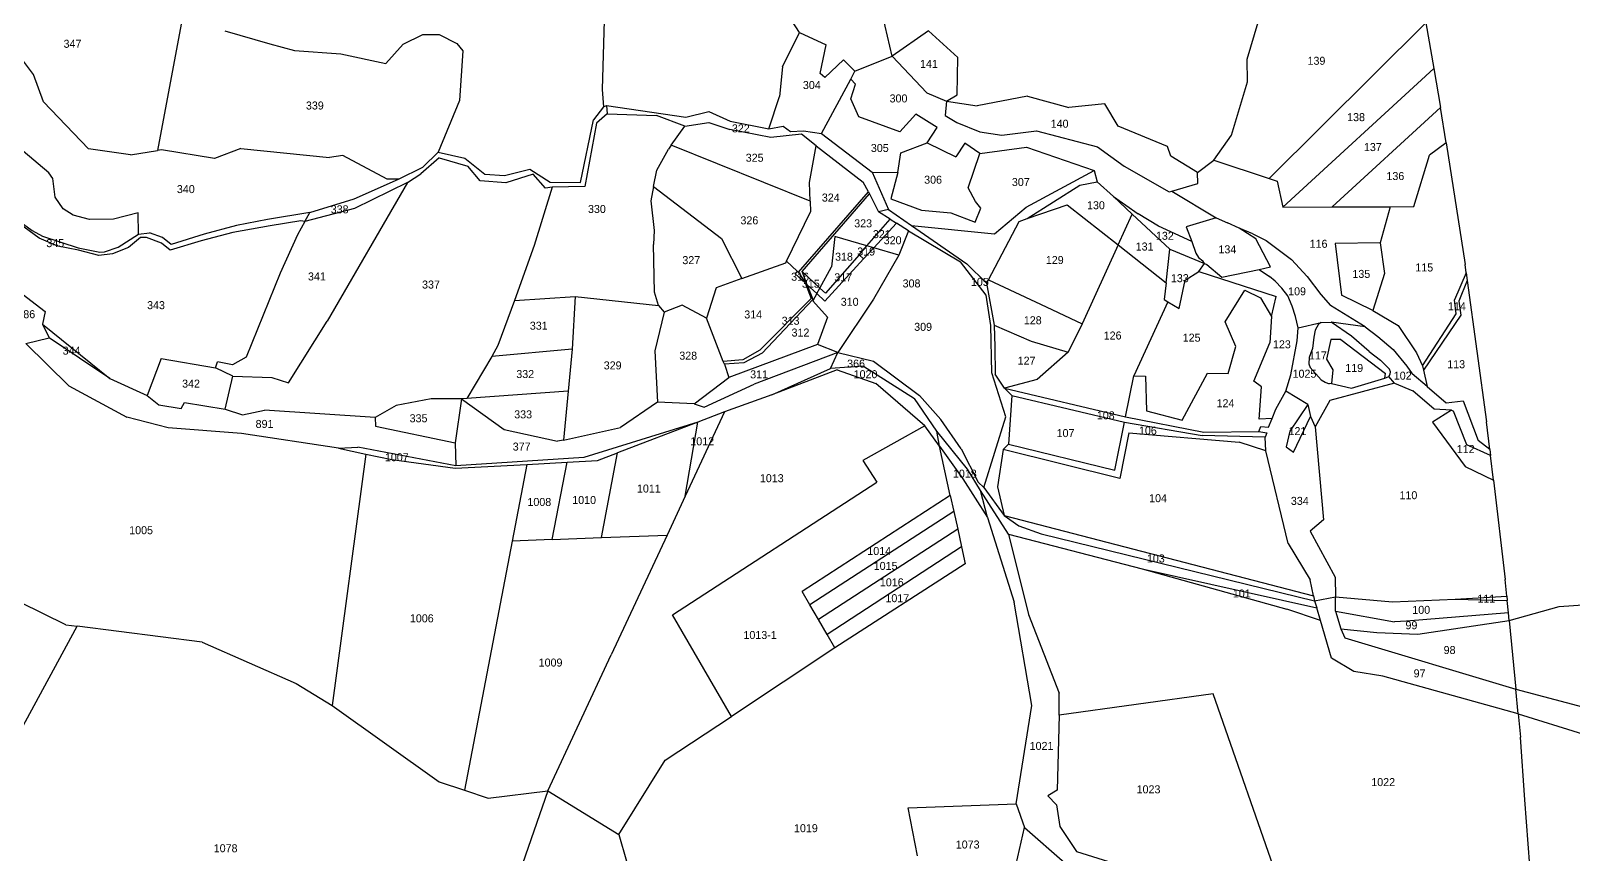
# Model space of a CAD drawing. Header units: metres. Extents: x 215851 to 218449, y 2702083 to 2704249.
# Drawn here: x 217388.8 to 217870.7, y 2703034.5 to 2703291.8 of the extents above; entities that cross this region are included whole.
import ezdxf
from ezdxf.enums import TextEntityAlignment as Align

# ---------------------------------------------------------------- set-up
doc = ezdxf.new("R2010")
doc.units = ezdxf.units.M

msp = doc.modelspace()

# ---------------------------------------------------------------- linework, layer by layer
at = {"layer": 'LIN'}
for p, q in [((217439.11, 2703311.84), (217428.31, 2703254.38)), ((217568.39, 2703309.57), (217567.27, 2703273.41)), ((217768.85, 2703282.95), (217776.66, 2703309.23)), ((217628.93, 2703291.23), (217626.7, 2703294.76)), ((217657.9, 2703283.89), (217654.99, 2703296.36)), ((217824.63, 2703294.29), (217775.73, 2703245.6)), ((217824.63, 2703294.29), (217827.11, 2703280.03)), ((217449.41, 2703291.81), (217463.41, 2703287.69)), ((217463.41, 2703287.69), (217471.2, 2703285.66)), ((217499.64, 2703281.52), (217505.1, 2703287.6)), ((217505.1, 2703287.6), (217511.22, 2703290.59)), ((217511.22, 2703290.59), (217516.32, 2703290.59)), ((217516.32, 2703290.59), (217521.9, 2703287.81)), ((217521.9, 2703287.81), (217523.72, 2703285.5)), ((217623.58, 2703280.52), (217628.93, 2703291.23)), ((217628.93, 2703291.23), (217637.29, 2703287.43)), ((217635.45, 2703278.4), (217637.29, 2703287.43)), ((217669.3, 2703291.74), (217657.9, 2703283.89)), ((217669.3, 2703291.74), (217678.43, 2703283.45)), ((217389.62, 2703278.1), (217386.12, 2703282.71)), ((217471.2, 2703285.66), (217485.59, 2703284.56)), ((217485.59, 2703284.56), (217499.64, 2703281.52)), ((217523.72, 2703285.5), (217522.71, 2703270)), ((217642.68, 2703282.69), (217636.81, 2703277.19)), ((217646.2, 2703279.16), (217642.68, 2703282.69)), ((217646.2, 2703279.16), (217657.9, 2703283.89)), ((217657.9, 2703283.89), (217668.68, 2703272.41)), ((217678.21, 2703271.73), (217678.43, 2703283.45)), ((217768.92, 2703275.88), (217768.85, 2703282.95)), ((217392.77, 2703269.6), (217389.62, 2703278.1)), ((217623.58, 2703280.52), (217622.69, 2703271.26)), ((217636.81, 2703277.19), (217635.45, 2703278.4)), ((217644.96, 2703276.7), (217646.2, 2703279.16)), ((217827.11, 2703280.03), (217779.95, 2703236.67)), ((217827.11, 2703280.03), (217829.24, 2703267.82)), ((217567.27, 2703273.41), (217567.66, 2703268.06)), ((217635.83, 2703259.68), (217644.96, 2703276.7)), ((217644.96, 2703276.7), (217646.46, 2703275.12)), ((217644.96, 2703270.54), (217646.46, 2703275.12)), ((217763.97, 2703259.12), (217768.92, 2703275.88)), ((217406.77, 2703254.93), (217392.77, 2703269.6)), ((217522.71, 2703270), (217516.09, 2703253.9)), ((217567.66, 2703268.06), (217564.55, 2703263.96)), ((217567.66, 2703268.06), (217568.63, 2703268.49)), ((217568.63, 2703268.49), (217593.39, 2703264.78)), ((217568.63, 2703268.49), (217568.89, 2703265.84)), ((217619.38, 2703261.14), (217622.69, 2703271.26)), ((217647.53, 2703264.9), (217644.96, 2703270.54)), ((217668.68, 2703272.41), (217674.83, 2703269.76)), ((217674.83, 2703269.76), (217674.5, 2703265.36)), ((217674.83, 2703269.76), (217678.21, 2703271.73)), ((217674.83, 2703269.76), (217684.42, 2703268.35)), ((217700.16, 2703271.31), (217684.42, 2703268.35)), ((217700.16, 2703271.31), (217713.12, 2703267.82)), ((217724.39, 2703268.99), (217713.12, 2703267.82)), ((217728.55, 2703261.93), (217724.39, 2703268.99)), ((217560.53, 2703244.41), (217564.55, 2703263.96)), ((217568.89, 2703265.84), (217565.48, 2703262.91)), ((217568.89, 2703265.84), (217584.31, 2703265.27)), ((217593.1, 2703262.02), (217584.31, 2703265.27)), ((217593.1, 2703262.02), (217600.64, 2703263.16)), ((217593.39, 2703264.78), (217600.65, 2703266.52)), ((217600.64, 2703263.16), (217607.14, 2703260.99)), ((217600.65, 2703266.52), (217607.32, 2703263.59)), ((217607.32, 2703263.59), (217619.38, 2703261.14)), ((217660.28, 2703260.16), (217647.53, 2703264.9)), ((217665.33, 2703265.74), (217660.28, 2703260.16)), ((217671.94, 2703261.59), (217665.33, 2703265.74)), ((217674.5, 2703265.36), (217678.06, 2703263.14)), ((217678.06, 2703263.14), (217685.24, 2703260.25)), ((217795.35, 2703236.73), (217829.24, 2703267.82)), ((217830.97, 2703256.75), (217829.24, 2703267.82)), ((217394.42, 2703247.38), (217377.18, 2703261.92)), ((217565.48, 2703262.91), (217561.85, 2703243.12)), ((217588.89, 2703256), (217593.1, 2703262.02)), ((217619.98, 2703258.44), (217607.14, 2703260.99)), ((217619.38, 2703261.14), (217623.79, 2703262.03)), ((217629.54, 2703259.44), (217619.98, 2703258.44)), ((217623.79, 2703262.03), (217626.1, 2703260.33)), ((217626.1, 2703260.33), (217630.21, 2703260.54)), ((217634.2, 2703255.84), (217629.54, 2703259.44)), ((217630.21, 2703260.54), (217635.83, 2703259.68)), ((217635.83, 2703259.68), (217651.66, 2703247.63)), ((217668.82, 2703256.81), (217671.94, 2703261.59)), ((217685.24, 2703260.25), (217692.17, 2703259.22)), ((217692.17, 2703259.22), (217703, 2703260.53)), ((217703, 2703260.53), (217722.06, 2703255.52)), ((217743.92, 2703255.6), (217728.55, 2703261.93)), ((217758.39, 2703251.4), (217763.97, 2703259.12)), ((217419.93, 2703253.03), (217406.77, 2703254.93)), ((217419.93, 2703253.03), (217428.31, 2703254.38)), ((217429.55, 2703254.58), (217428.31, 2703254.38)), ((217446.19, 2703251.86), (217429.55, 2703254.58)), ((217454.42, 2703255), (217446.19, 2703251.86)), ((217454.42, 2703255), (217482.11, 2703252.22)), ((217516.09, 2703253.9), (217511.21, 2703249.13)), ((217516.09, 2703253.9), (217524.35, 2703251.93)), ((217584.36, 2703248.23), (217588.02, 2703254.76)), ((217588.89, 2703256), (217588.02, 2703254.76)), ((217632.27, 2703238.55), (217588.89, 2703256)), ((217632.03, 2703244.4), (217634.2, 2703255.84)), ((217634.2, 2703255.84), (217648.86, 2703244.48)), ((217659.62, 2703247.49), (217660.57, 2703253.66)), ((217660.57, 2703253.66), (217668.82, 2703256.81)), ((217668.82, 2703256.81), (217677.74, 2703252.35)), ((217680.64, 2703256.62), (217677.74, 2703252.35)), ((217685.32, 2703253.4), (217680.64, 2703256.62)), ((217685.32, 2703253.4), (217699.82, 2703255.41)), ((217699.82, 2703255.41), (217721.05, 2703248.08)), ((217722.06, 2703255.52), (217730.34, 2703249.48)), ((217744.95, 2703252.58), (217743.92, 2703255.6)), ((217830.97, 2703256.75), (217825.74, 2703252.97)), ((217830.97, 2703256.75), (217836.89, 2703218.77)), ((217486.23, 2703252.86), (217482.11, 2703252.22)), ((217500.07, 2703245.43), (217486.23, 2703252.86)), ((217503.62, 2703245.43), (217511.21, 2703249.13)), ((217516.32, 2703252.1), (217510.66, 2703247.07)), ((217516.32, 2703252.1), (217525.32, 2703249.49)), ((217524.35, 2703251.93), (217530.6, 2703246.97)), ((217529.12, 2703244.93), (217525.32, 2703249.49)), ((217681.61, 2703242.71), (217685.32, 2703253.4)), ((217730.34, 2703249.48), (217744.43, 2703241.46)), ((217753.32, 2703247.5), (217744.95, 2703252.58)), ((217753.32, 2703247.5), (217758.39, 2703251.4)), ((217758.39, 2703251.4), (217775.73, 2703245.6)), ((217820.89, 2703236.84), (217825.74, 2703252.97)), ((217395.65, 2703245.6), (217394.42, 2703247.38)), ((217396.4, 2703239.76), (217395.65, 2703245.6)), ((217506.49, 2703244.36), (217481.36, 2703201.03)), ((217489.78, 2703239.23), (217503.62, 2703245.43)), ((217506.49, 2703244.36), (217489.95, 2703236.27)), ((217503.62, 2703245.43), (217500.07, 2703245.43)), ((217506.49, 2703244.36), (217510.66, 2703247.07)), ((217537.2, 2703244.26), (217529.12, 2703244.93)), ((217530.6, 2703246.97), (217536.72, 2703246.59)), ((217536.72, 2703246.59), (217544.66, 2703248.55)), ((217545.76, 2703247), (217537.2, 2703244.26)), ((217544.66, 2703248.55), (217551.05, 2703244.51)), ((217549.63, 2703242.57), (217545.76, 2703247)), ((217551.05, 2703244.51), (217560.53, 2703244.41)), ((217583.34, 2703243.1), (217584.36, 2703248.23)), ((217632.27, 2703238.55), (217632.03, 2703244.4)), ((217650.47, 2703241.51), (217648.86, 2703244.48)), ((217651.66, 2703247.63), (217659.62, 2703247.49)), ((217651.66, 2703247.63), (217656.73, 2703235.97)), ((217659.62, 2703247.49), (217657.52, 2703239.3)), ((217699.77, 2703236.69), (217721.05, 2703248.08)), ((217716.52, 2703243.56), (217721.93, 2703244.63)), ((217721.05, 2703248.08), (217721.93, 2703244.63)), ((217721.93, 2703244.63), (217727.06, 2703239.98)), ((217745.24, 2703241.69), (217753.39, 2703244.03)), ((217753.39, 2703244.03), (217753.32, 2703247.5)), ((217775.73, 2703245.6), (217778.18, 2703244.78)), ((217778.18, 2703244.78), (217779.95, 2703236.67)), ((217398.88, 2703236.15), (217396.4, 2703239.76)), ((217475.99, 2703234.96), (217489.78, 2703239.23)), ((217551.64, 2703242.94), (217546.03, 2703224.67)), ((217551.64, 2703242.94), (217549.63, 2703242.57)), ((217561.85, 2703243.12), (217551.64, 2703242.94)), ((217583.34, 2703243.1), (217582.46, 2703238.69)), ((217583.34, 2703243.1), (217604.55, 2703226.87)), ((217628.58, 2703216.35), (217650.47, 2703241.51)), ((217629.77, 2703216.56), (217650.81, 2703240.88)), ((217650.47, 2703241.51), (217650.81, 2703240.88)), ((217650.81, 2703240.88), (217653.6, 2703235.16)), ((217657.52, 2703239.3), (217667.1, 2703235.77)), ((217683.98, 2703238.43), (217681.61, 2703242.71)), ((217700.11, 2703233.1), (217716.52, 2703243.56)), ((217732.93, 2703234.49), (217727.06, 2703239.98)), ((217727.06, 2703239.98), (217734.74, 2703234.55)), ((217744.43, 2703241.46), (217745.24, 2703241.69)), ((217745.24, 2703241.69), (217759.1, 2703233.33)), ((217391.36, 2703226.99), (217378.32, 2703236.46)), ((217379.18, 2703236.72), (217389.2, 2703229.39)), ((217401.97, 2703234.15), (217398.88, 2703236.15)), ((217422.29, 2703234.92), (217414.55, 2703232.92)), ((217422.36, 2703228.25), (217422.29, 2703234.92)), ((217475.99, 2703234.96), (217462.7, 2703232.78)), ((217489.95, 2703236.27), (217474.39, 2703232.16)), ((217474.39, 2703232.16), (217475.99, 2703234.96)), ((217582.46, 2703238.69), (217583.51, 2703229.39)), ((217624.93, 2703219.77), (217632.4, 2703235.22)), ((217632.27, 2703238.55), (217632.4, 2703235.22)), ((217656.73, 2703235.97), (217653.6, 2703235.16)), ((217657.25, 2703232.89), (217653.6, 2703235.16)), ((217656.73, 2703235.97), (217663.94, 2703230.97)), ((217667.1, 2703235.77), (217676.25, 2703234.88)), ((217676.25, 2703234.88), (217683.78, 2703231.93)), ((217683.78, 2703231.93), (217685.61, 2703236.38)), ((217685.61, 2703236.38), (217683.98, 2703238.43)), ((217689.92, 2703228.3), (217699.77, 2703236.69)), ((217700.11, 2703233.1), (217712.57, 2703237.45)), ((217712.57, 2703237.45), (217728.48, 2703224.91)), ((217728.48, 2703224.91), (217732.93, 2703234.49)), ((217732.93, 2703234.49), (217744.68, 2703223.52)), ((217741.13, 2703230.71), (217734.74, 2703234.55)), ((217779.95, 2703236.67), (217795.35, 2703236.73)), ((217795.35, 2703236.73), (217813.54, 2703236.81)), ((217813.54, 2703236.81), (217810.38, 2703225.53)), ((217813.54, 2703236.81), (217820.89, 2703236.84)), ((217389.2, 2703229.39), (217392.44, 2703227.58)), ((217407.13, 2703232.81), (217401.97, 2703234.15)), ((217414.55, 2703232.92), (217407.13, 2703232.81)), ((217453.02, 2703230.9), (217442.95, 2703228.24)), ((217463.52, 2703230.84), (217451.91, 2703228.77)), ((217462.7, 2703232.78), (217453.02, 2703230.9)), ((217473.16, 2703232.37), (217463.52, 2703230.84)), ((217474.39, 2703232.16), (217472.05, 2703228.06)), ((217474.39, 2703232.16), (217473.16, 2703232.37)), ((217583.51, 2703229.39), (217583.33, 2703225.02)), ((217650, 2703224.59), (217657.25, 2703232.89)), ((217652.19, 2703223.94), (217659.25, 2703231.64)), ((217657.25, 2703232.89), (217659.25, 2703231.64)), ((217663.03, 2703229.29), (217659.25, 2703231.64)), ((217663.94, 2703230.97), (217689.92, 2703228.3)), ((217663.94, 2703230.97), (217681.22, 2703218.97)), ((217687.95, 2703213.94), (217697.57, 2703232.21)), ((217697.57, 2703232.21), (217700.11, 2703233.1)), ((217751.55, 2703225.92), (217741.13, 2703230.71)), ((217759.1, 2703233.33), (217749.73, 2703230.52)), ((217749.73, 2703230.52), (217751.55, 2703225.92)), ((217759.1, 2703233.33), (217762.72, 2703231.81)), ((217766.27, 2703230.15), (217762.72, 2703231.81)), ((217770.58, 2703228.3), (217766.27, 2703230.15)), ((217771.52, 2703226.73), (217766.27, 2703230.15)), ((217397.22, 2703224.45), (217391.36, 2703226.99)), ((217392.44, 2703227.58), (217403.54, 2703223.94)), ((217416.09, 2703224.18), (217422.36, 2703228.25)), ((217423.02, 2703227.21), (217419.24, 2703224.07)), ((217422.36, 2703228.25), (217425.89, 2703228.63)), ((217424.91, 2703227.22), (217423.02, 2703227.21)), ((217429.56, 2703225.41), (217424.91, 2703227.22)), ((217429.86, 2703227.16), (217425.89, 2703228.63)), ((217432.31, 2703223.24), (217429.56, 2703225.41)), ((217432.6, 2703225.04), (217429.86, 2703227.16)), ((217441.98, 2703226.16), (217432.31, 2703223.24)), ((217442.95, 2703228.24), (217432.6, 2703225.04)), ((217451.91, 2703228.77), (217441.98, 2703226.16)), ((217472.05, 2703228.06), (217466.66, 2703216.06)), ((217546.03, 2703224.67), (217539.86, 2703207.52)), ((217583.67, 2703210.15), (217583.33, 2703225.02)), ((217604.55, 2703226.87), (217610.94, 2703214.35)), ((217640.02, 2703227.53), (217638.99, 2703217.99)), ((217650, 2703224.59), (217640.02, 2703227.53)), ((217647.58, 2703221.82), (217650, 2703224.59)), ((217652.19, 2703223.94), (217650, 2703224.59)), ((217663.03, 2703229.29), (217659.93, 2703221.66)), ((217663.03, 2703229.29), (217679.24, 2703219.56)), ((217728.48, 2703224.91), (217717.26, 2703200.21)), ((217728.48, 2703224.91), (217743.51, 2703213.06)), ((217751.55, 2703225.92), (217752.74, 2703222.27)), ((217770.58, 2703228.3), (217774.78, 2703226.23)), ((217776.16, 2703217.99), (217771.52, 2703226.73)), ((217774.78, 2703226.23), (217782.68, 2703220.27)), ((217810.38, 2703225.53), (217796.34, 2703225.27)), ((217796.34, 2703225.27), (217798.25, 2703209.22)), ((217810.38, 2703225.53), (217811.78, 2703215.95)), ((217403.69, 2703223.18), (217397.22, 2703224.45)), ((217403.54, 2703223.94), (217410.28, 2703222.65)), ((217409.97, 2703221.56), (217403.69, 2703223.18)), ((217414.26, 2703222.13), (217409.97, 2703221.56)), ((217410.28, 2703222.65), (217411.78, 2703222.68)), ((217411.78, 2703222.68), (217416.09, 2703224.18)), ((217419.24, 2703224.07), (217414.26, 2703222.13)), ((217624.67, 2703219.25), (217624.93, 2703219.77)), ((217624.93, 2703219.77), (217628.25, 2703216.65)), ((217648.99, 2703220.5), (217636.84, 2703207.33)), ((217647.58, 2703221.82), (217637.06, 2703209.79)), ((217648.99, 2703220.5), (217647.58, 2703221.82)), ((217652.19, 2703223.94), (217648.99, 2703220.5)), ((217659.93, 2703221.66), (217652.08, 2703207.89)), ((217659.93, 2703221.66), (217652.19, 2703223.94)), ((217743.51, 2703213.06), (217744.68, 2703223.52)), ((217744.68, 2703223.52), (217755.54, 2703219.1)), ((217752.74, 2703222.27), (217753.62, 2703220.9)), ((217753.62, 2703220.9), (217755.01, 2703219.88)), ((217755.54, 2703219.1), (217755.01, 2703219.88)), ((217782.68, 2703220.27), (217787.62, 2703215)), ((217466.66, 2703216.06), (217456, 2703189.8)), ((217610.94, 2703214.35), (217624.67, 2703219.25)), ((217628.25, 2703216.65), (217627.64, 2703215.87)), ((217630.71, 2703213.03), (217627.64, 2703215.87)), ((217628.25, 2703216.65), (217628.58, 2703216.35)), ((217628.58, 2703216.35), (217630.71, 2703213.03)), ((217631.36, 2703212.42), (217629.77, 2703216.56)), ((217629.77, 2703216.56), (217635.33, 2703211.4)), ((217635.33, 2703211.4), (217638.99, 2703217.99)), ((217687.26, 2703209.13), (217679.24, 2703219.56)), ((217681.22, 2703218.97), (217687.33, 2703212.87)), ((217749.4, 2703213.9), (217753.67, 2703216.54)), ((217753.67, 2703216.54), (217755.54, 2703219.1)), ((217753.67, 2703216.54), (217777.92, 2703208.75)), ((217755.54, 2703219.1), (217756.18, 2703218.79)), ((217756.18, 2703218.79), (217760.86, 2703214.83)), ((217760.86, 2703214.83), (217772.53, 2703217.24)), ((217772.53, 2703217.24), (217776.16, 2703217.99)), ((217772.53, 2703217.24), (217775.79, 2703215.02)), ((217777.56, 2703213.53), (217775.79, 2703215.02)), ((217787.62, 2703215), (217791.81, 2703209.33)), ((217811.78, 2703215.95), (217808.06, 2703204.41)), ((217837.26, 2703216.1), (217833.65, 2703207.73)), ((217837.26, 2703216.1), (217836.89, 2703218.77)), ((217837.26, 2703216.1), (217837.58, 2703213.8)), ((217384.7, 2703210.6), (217393.24, 2703204.1)), ((217584.9, 2703205.9), (217583.67, 2703210.15)), ((217602.87, 2703211.47), (217599.93, 2703201.98)), ((217610.94, 2703214.35), (217602.87, 2703211.47)), ((217630.71, 2703213.03), (217632.63, 2703208.13)), ((217634.36, 2703209.64), (217631.36, 2703212.42)), ((217631.36, 2703212.42), (217633.13, 2703207.81)), ((217634.36, 2703209.64), (217635.33, 2703211.4)), ((217635.33, 2703211.4), (217637.06, 2703209.79)), ((217687.33, 2703212.87), (217687.95, 2703213.94)), ((217687.33, 2703212.87), (217689.8, 2703199.83)), ((217687.95, 2703213.94), (217706.04, 2703205.56)), ((217743.51, 2703213.06), (217742.92, 2703207.85)), ((217747.59, 2703204.99), (217749.4, 2703213.9)), ((217761.93, 2703200.8), (217768.12, 2703210.7)), ((217768.12, 2703210.7), (217773.01, 2703208.34)), ((217779.64, 2703211.32), (217777.56, 2703213.53)), ((217781.49, 2703208.92), (217779.64, 2703211.32)), ((217837.58, 2703213.8), (217834.98, 2703207.33)), ((217837.58, 2703213.8), (217843.64, 2703169.62)), ((217539.86, 2703207.52), (217534.66, 2703193.42)), ((217539.86, 2703207.52), (217558.8, 2703208.77)), ((217558.8, 2703208.77), (217557.86, 2703192.27)), ((217558.8, 2703208.77), (217584.9, 2703205.9)), ((217584.9, 2703205.9), (217586.68, 2703203.89)), ((217592.23, 2703206), (217586.68, 2703203.89)), ((217599.93, 2703201.98), (217592.23, 2703206)), ((217632.63, 2703208.13), (217616.57, 2703191.97)), ((217633.13, 2703207.81), (217617.31, 2703191)), ((217634.36, 2703209.64), (217633.11, 2703207.4)), ((217633.11, 2703207.4), (217637.73, 2703202.34)), ((217636.84, 2703207.33), (217634.36, 2703209.64)), ((217652.08, 2703207.89), (217640.87, 2703191.29)), ((217688.71, 2703199.67), (217687.26, 2703209.13)), ((217706.04, 2703205.56), (217717.26, 2703200.21)), ((217744.08, 2703207.12), (217733.43, 2703183.94)), ((217742.92, 2703207.85), (217744.08, 2703207.12)), ((217744.08, 2703207.12), (217747.59, 2703204.99)), ((217773.01, 2703208.34), (217776.38, 2703202.45)), ((217776.38, 2703202.45), (217777.92, 2703208.75)), ((217782.83, 2703205.78), (217781.49, 2703208.92)), ((217783.97, 2703202.55), (217782.83, 2703205.78)), ((217791.81, 2703209.33), (217794.83, 2703205.9)), ((217805.65, 2703199.28), (217794.83, 2703205.9)), ((217808.06, 2703204.41), (217798.25, 2703209.22)), ((217834.15, 2703203.38), (217833.65, 2703207.73)), ((217834.98, 2703207.33), (217835.55, 2703202.9)), ((217393.24, 2703204.1), (217392.38, 2703200.13)), ((217469.3, 2703181.73), (217481.36, 2703201.03)), ((217586.68, 2703203.89), (217583.69, 2703191.73)), ((217605.1, 2703188.48), (217599.93, 2703201.98)), ((217637.73, 2703202.34), (217634.61, 2703193.79)), ((217765.32, 2703193.12), (217761.93, 2703200.8)), ((217776.38, 2703202.45), (217775.94, 2703194.32)), ((217784.79, 2703198.97), (217783.97, 2703202.55)), ((217784.79, 2703198.97), (217791.93, 2703200.67)), ((217791.93, 2703200.67), (217791.07, 2703200.07)), ((217791.93, 2703200.67), (217795.06, 2703200.74)), ((217801.42, 2703196.39), (217795.06, 2703200.74)), ((217805.65, 2703199.28), (217795.06, 2703200.74)), ((217808.06, 2703204.41), (217815.97, 2703199.74)), ((217823.56, 2703187.07), (217834.15, 2703203.38)), ((217835.55, 2703202.9), (217823.91, 2703185.69)), ((217387.18, 2703194.06), (217394.52, 2703195.85)), ((217392.38, 2703200.13), (217413.44, 2703183.15)), ((217392.38, 2703200.13), (217394.52, 2703195.85)), ((217413.44, 2703183.15), (217394.52, 2703195.85)), ((217689.07, 2703184.92), (217688.71, 2703199.67)), ((217689.8, 2703199.83), (217701.35, 2703194.79)), ((217689.8, 2703199.83), (217689.96, 2703193.02)), ((217717.26, 2703200.21), (217712.91, 2703191.39)), ((217784.47, 2703194.92), (217784.79, 2703198.97)), ((217789.61, 2703196.05), (217789.25, 2703192.45)), ((217790.04, 2703198.22), (217789.61, 2703196.05)), ((217791.07, 2703200.07), (217790.04, 2703198.22)), ((217806.97, 2703191.55), (217801.42, 2703196.39)), ((217805.65, 2703199.28), (217809.67, 2703196.28)), ((217809.67, 2703196.28), (217814.43, 2703192.16)), ((217815.97, 2703199.74), (217821.73, 2703191.12)), ((217400.61, 2703180.79), (217387.18, 2703194.06)), ((217534.66, 2703193.42), (217532.85, 2703190.04)), ((217557.86, 2703192.27), (217532.85, 2703190.04)), ((217557.86, 2703192.27), (217556.63, 2703179.22)), ((217583.69, 2703191.73), (217584.57, 2703175.76)), ((217634.61, 2703193.79), (217606.85, 2703183.48)), ((217616.57, 2703191.97), (217611.25, 2703188.98)), ((217617.31, 2703191), (217611.57, 2703188.03)), ((217640.87, 2703191.29), (217614.77, 2703181.33)), ((217640.87, 2703191.29), (217634.61, 2703193.79)), ((217638.67, 2703186.23), (217640.87, 2703191.29)), ((217640.87, 2703191.29), (217652.11, 2703188.51)), ((217689.96, 2703193.02), (217690.09, 2703184.5)), ((217701.35, 2703194.79), (217712.91, 2703191.39)), ((217712.91, 2703191.39), (217703.22, 2703182.85)), ((217762.89, 2703184.64), (217765.32, 2703193.12)), ((217770.91, 2703182.28), (217775.94, 2703194.32)), ((217782.43, 2703184.24), (217784.47, 2703194.92)), ((217789.25, 2703192.45), (217788.18, 2703189.64)), ((217794.99, 2703195.29), (217793.63, 2703189.21)), ((217798.05, 2703195.35), (217794.99, 2703195.29)), ((217798.05, 2703195.35), (217812.06, 2703184.67)), ((217806.97, 2703191.55), (217810.53, 2703188.85)), ((217814.43, 2703192.16), (217818.76, 2703186.99)), ((217821.73, 2703191.12), (217823.56, 2703187.07)), ((217429.47, 2703189.4), (217425.08, 2703177.77)), ((217429.47, 2703189.4), (217446.52, 2703186.43)), ((217446.52, 2703186.43), (217447.07, 2703188.31)), ((217451.92, 2703183.85), (217446.52, 2703186.43)), ((217451.77, 2703187.42), (217447.07, 2703188.31)), ((217456, 2703189.8), (217451.77, 2703187.42)), ((217532.85, 2703190.04), (217524.98, 2703176.9)), ((217611.25, 2703188.98), (217605.1, 2703188.48)), ((217605.54, 2703187.59), (217605.1, 2703188.48)), ((217611.57, 2703188.03), (217605.54, 2703187.59)), ((217605.54, 2703187.59), (217606.85, 2703183.48)), ((217620.27, 2703177.98), (217638.67, 2703186.23)), ((217648.97, 2703186.99), (217638.67, 2703186.23)), ((217648.97, 2703186.99), (217664.88, 2703176.86)), ((217652.11, 2703188.51), (217666.39, 2703177.82)), ((217788.18, 2703189.64), (217788.04, 2703187.75)), ((217788.04, 2703187.75), (217788.5, 2703186.58)), ((217788.5, 2703186.58), (217791.95, 2703182.73)), ((217793.63, 2703189.21), (217795.55, 2703185.86)), ((217813.28, 2703186.09), (217810.53, 2703188.85)), ((217813.63, 2703185.2), (217813.28, 2703186.09)), ((217818.76, 2703186.99), (217820.42, 2703184.54)), ((217823.56, 2703187.07), (217823.91, 2703185.69)), ((217413.44, 2703183.15), (217425.08, 2703177.77)), ((217449.46, 2703173.54), (217451.92, 2703183.85)), ((217451.92, 2703183.85), (217464.09, 2703183.46)), ((217464.09, 2703183.46), (217469.3, 2703181.73)), ((217596.02, 2703175.26), (217606.85, 2703183.48)), ((217599.16, 2703174.13), (217614.77, 2703181.33)), ((217640.71, 2703185.79), (217620.27, 2703177.98)), ((217640.71, 2703185.79), (217652.8, 2703181.56)), ((217668.07, 2703168.37), (217652.8, 2703181.56)), ((217693.44, 2703171.13), (217689.07, 2703184.92)), ((217693, 2703180.11), (217690.09, 2703184.5)), ((217703.22, 2703182.85), (217693, 2703180.11)), ((217730.83, 2703171.17), (217733.43, 2703183.94)), ((217733.43, 2703183.94), (217737.06, 2703183.87)), ((217737.06, 2703183.87), (217737.37, 2703173.01)), ((217748.47, 2703170.12), (217756.4, 2703184.83)), ((217756.4, 2703184.83), (217762.89, 2703184.64)), ((217773.28, 2703180.54), (217770.91, 2703182.28)), ((217780.86, 2703179.19), (217782.43, 2703184.24)), ((217791.95, 2703182.73), (217793.15, 2703182)), ((217793.15, 2703182), (217794.44, 2703181.45)), ((217795.15, 2703181.52), (217794.44, 2703181.45)), ((217814.87, 2703181.62), (217794.62, 2703176.21)), ((217795.55, 2703185.86), (217795.15, 2703181.52)), ((217795.15, 2703181.52), (217801.41, 2703180.13)), ((217801.41, 2703180.13), (217811.88, 2703183.21)), ((217811.88, 2703183.21), (217812.06, 2703184.67)), ((217811.88, 2703183.21), (217813.13, 2703183.74)), ((217813.13, 2703183.74), (217813.48, 2703184.44)), ((217814.87, 2703181.62), (217813.13, 2703183.74)), ((217813.48, 2703184.44), (217813.63, 2703185.2)), ((217814.87, 2703181.62), (217820.55, 2703179.23)), ((217825.1, 2703180.67), (217820.42, 2703184.54)), ((217823.91, 2703185.69), (217825.1, 2703180.67)), ((217400.61, 2703180.79), (217418.76, 2703171.06)), ((217425.08, 2703177.77), (217428.74, 2703174.85)), ((217513.81, 2703176.8), (217502.94, 2703174.64)), ((217523.3, 2703176.75), (217513.81, 2703176.8)), ((217523.3, 2703176.75), (217521.34, 2703163.07)), ((217524.98, 2703176.9), (217523.3, 2703176.75)), ((217523.3, 2703176.75), (217536.68, 2703167.22)), ((217556.63, 2703179.22), (217524.98, 2703176.9)), ((217556.63, 2703179.22), (217555.18, 2703163.9)), ((217620.27, 2703177.98), (217605.51, 2703172.7)), ((217671.83, 2703166.71), (217664.88, 2703176.86)), ((217666.39, 2703177.82), (217673.07, 2703170.36)), ((217693, 2703180.11), (217730.83, 2703171.17)), ((217693, 2703180.11), (217695.32, 2703177.82)), ((217695.32, 2703177.82), (217694.24, 2703162.56)), ((217695.32, 2703177.82), (217730.47, 2703169.44)), ((217772.62, 2703170.44), (217773.28, 2703180.54)), ((217777.8, 2703173.51), (217780.86, 2703179.19)), ((217787.76, 2703175.02), (217780.86, 2703179.19)), ((217827.2, 2703173.58), (217820.55, 2703179.23)), ((217825.1, 2703180.67), (217831.03, 2703175.52)), ((217428.74, 2703174.85), (217435.71, 2703173.73)), ((217435.71, 2703173.73), (217436.8, 2703175.61)), ((217436.8, 2703175.61), (217449.46, 2703173.54)), ((217449.46, 2703173.54), (217454.86, 2703171.78)), ((217454.86, 2703171.78), (217461.79, 2703173.27)), ((217496.31, 2703170.97), (217461.79, 2703173.27)), ((217502.94, 2703174.64), (217496.31, 2703170.97)), ((217584.57, 2703175.76), (217573.01, 2703167.82)), ((217596.02, 2703175.26), (217584.57, 2703175.76)), ((217605.51, 2703172.7), (217593.25, 2703146.4)), ((217596.02, 2703175.26), (217599.16, 2703174.13)), ((217605.51, 2703172.7), (217597.18, 2703169.49)), ((217737.37, 2703173.01), (217748.47, 2703170.12)), ((217776.66, 2703170.67), (217777.8, 2703173.51)), ((217787.76, 2703175.02), (217782.16, 2703166.67)), ((217787.76, 2703175.02), (217788.64, 2703171.22)), ((217794.62, 2703176.21), (217790.08, 2703168.06)), ((217832.7, 2703173.2), (217826.77, 2703169.46)), ((217832.7, 2703173.2), (217827.2, 2703173.58)), ((217831.03, 2703175.52), (217836.28, 2703176.16)), ((217832.7, 2703173.2), (217833.31, 2703172.97)), ((217837.48, 2703162.38), (217833.31, 2703172.97)), ((217836.28, 2703176.16), (217840.97, 2703163.79)), ((217431.71, 2703167.66), (217418.76, 2703171.06)), ((217454.61, 2703165.98), (217431.71, 2703167.66)), ((217496.31, 2703170.97), (217496.45, 2703168.24)), ((217496.45, 2703168.24), (217521.34, 2703163.07)), ((217536.68, 2703167.22), (217553.35, 2703163.5)), ((217555.18, 2703163.9), (217573.01, 2703167.82)), ((217597.18, 2703169.49), (217561.6, 2703158.44)), ((217597.18, 2703169.49), (217572.12, 2703159.87)), ((217593.25, 2703146.4), (217597.18, 2703169.49)), ((217668.07, 2703168.37), (217648.74, 2703157.46)), ((217672.71, 2703161.94), (217668.07, 2703168.37)), ((217672.71, 2703161.94), (217671.83, 2703166.71)), ((217681.43, 2703154.78), (217671.83, 2703166.71)), ((217679.5, 2703161.19), (217673.07, 2703170.36)), ((217686.57, 2703149.09), (217693.44, 2703171.13)), ((217727.49, 2703154.49), (217730.47, 2703169.44)), ((217730.47, 2703169.44), (217754.74, 2703165.34)), ((217730.83, 2703171.17), (217755.29, 2703166.33)), ((217772.42, 2703166.52), (217773.1, 2703168.08)), ((217776.66, 2703170.67), (217772.62, 2703170.44)), ((217773.1, 2703168.08), (217775.48, 2703167.97)), ((217775.48, 2703167.97), (217776.66, 2703170.67)), ((217783.3, 2703160.06), (217788.64, 2703171.22)), ((217788.64, 2703171.22), (217790.08, 2703168.06)), ((217790.08, 2703168.06), (217792.67, 2703138.93)), ((217826.77, 2703169.46), (217836.95, 2703155.65)), ((217844.65, 2703160.98), (217843.64, 2703169.62)), ((217484.91, 2703161.35), (217454.61, 2703165.98)), ((217521.34, 2703163.07), (217521.61, 2703155.87)), ((217555.18, 2703163.9), (217553.35, 2703163.5)), ((217676.07, 2703146.6), (217672.71, 2703161.94)), ((217672.71, 2703161.94), (217679.94, 2703151.8)), ((217694.24, 2703162.56), (217692.62, 2703160.9)), ((217694.24, 2703162.56), (217727.49, 2703154.49)), ((217731.86, 2703166.19), (217729, 2703151.85)), ((217731.86, 2703166.19), (217766.32, 2703163.2)), ((217774.43, 2703164.82), (217754.74, 2703165.34)), ((217755.29, 2703166.33), (217772.42, 2703166.52)), ((217774.61, 2703160.53), (217766.32, 2703163.2)), ((217772.42, 2703166.52), (217774.95, 2703166.18)), ((217774.95, 2703166.18), (217774.43, 2703164.82)), ((217774.61, 2703160.53), (217774.43, 2703164.82)), ((217782.16, 2703166.67), (217781.05, 2703161.8)), ((217844.88, 2703159.08), (217837.48, 2703162.38)), ((217844.65, 2703160.98), (217840.97, 2703163.79)), ((217493.43, 2703159.43), (217482.89, 2703080.93)), ((217484.91, 2703161.35), (217490.89, 2703161.65)), ((217484.91, 2703161.35), (217493.43, 2703159.43)), ((217521.61, 2703155.87), (217490.89, 2703161.65)), ((217493.43, 2703159.43), (217501.6, 2703157.85)), ((217501.6, 2703157.85), (217521.33, 2703155.1)), ((217561.6, 2703158.44), (217521.61, 2703155.87)), ((217556.3, 2703156.98), (217565.84, 2703157.45)), ((217565.84, 2703157.45), (217572.12, 2703159.87)), ((217567.05, 2703133.39), (217572.12, 2703159.87)), ((217648.74, 2703157.46), (217653.1, 2703150.75)), ((217679.5, 2703161.19), (217684.78, 2703150.75)), ((217692.62, 2703160.9), (217690.83, 2703149.24)), ((217729, 2703151.85), (217692.62, 2703160.9)), ((217781.65, 2703131.61), (217774.61, 2703160.53)), ((217781.05, 2703161.8), (217783.3, 2703160.06)), ((217844.65, 2703160.98), (217844.88, 2703159.08)), ((217845.78, 2703151.4), (217844.88, 2703159.08)), ((217521.33, 2703155.1), (217543.73, 2703156.25)), ((217543.73, 2703156.25), (217539.14, 2703132.3)), ((217543.73, 2703156.25), (217556.3, 2703156.98)), ((217551.66, 2703132.79), (217556.3, 2703156.98)), ((217685.5, 2703148.15), (217681.43, 2703154.78)), ((217836.95, 2703155.65), (217845.78, 2703151.4)), ((217589.26, 2703109.25), (217653.1, 2703150.75)), ((217679.94, 2703151.8), (217687.73, 2703139.66)), ((217684.78, 2703150.75), (217686.57, 2703149.09)), ((217694.22, 2703134.53), (217685.5, 2703148.15)), ((217687.73, 2703139.66), (217685.5, 2703148.15)), ((217686.57, 2703149.09), (217692.93, 2703140.33)), ((217690.83, 2703149.24), (217692.93, 2703140.33)), ((217845.78, 2703151.4), (217849.42, 2703120.36)), ((217593.25, 2703146.4), (217587.56, 2703134.19)), ((217676.07, 2703146.6), (217629.81, 2703116.53)), ((217676.07, 2703146.6), (217677.17, 2703141.59)), ((217677.17, 2703141.59), (217632.22, 2703112.38)), ((217677.17, 2703141.59), (217678.39, 2703136.01)), ((217687.73, 2703139.66), (217696.02, 2703113.24)), ((217692.93, 2703140.33), (217697.48, 2703137.11)), ((217692.93, 2703140.33), (217789.55, 2703115.24)), ((217792.67, 2703138.93), (217788.46, 2703135.43)), ((217551.66, 2703132.79), (217567.05, 2703133.39)), ((217567.05, 2703133.39), (217587.56, 2703134.19)), ((217587.56, 2703134.19), (217570.14, 2703096.82)), ((217678.39, 2703136.01), (217634.89, 2703107.8)), ((217678.39, 2703136.01), (217679.59, 2703130.48)), ((217694.22, 2703134.53), (217736.02, 2703123.6)), ((217694.22, 2703134.53), (217700.51, 2703109.37)), ((217697.48, 2703137.11), (217704.43, 2703134.56)), ((217704.43, 2703134.56), (217789.9, 2703113.66)), ((217788.46, 2703135.43), (217796.34, 2703121.04)), ((217539.14, 2703132.3), (217524.23, 2703054.45)), ((217551.66, 2703132.79), (217539.14, 2703132.3)), ((217679.59, 2703130.48), (217637.61, 2703103.14)), ((217679.59, 2703130.48), (217680.74, 2703125.23)), ((217781.65, 2703131.61), (217788.46, 2703120.18)), ((217399.72, 2703106.17), (217360.68, 2703125.37)), ((217680.74, 2703125.23), (217640.03, 2703098.98)), ((217736.02, 2703123.6), (217781.23, 2703111.01)), ((217736.02, 2703123.6), (217790.54, 2703111.49)), ((217789.55, 2703115.24), (217788.46, 2703120.18)), ((217796.34, 2703121.04), (217796.41, 2703114.85)), ((217849.93, 2703115.06), (217849.42, 2703120.36)), ((217632.22, 2703112.38), (217629.81, 2703116.53)), ((217789.55, 2703115.24), (217789.9, 2703113.66)), ((217789.9, 2703113.66), (217796.41, 2703114.85)), ((217796.46, 2703110.46), (217796.41, 2703114.85)), ((217796.41, 2703114.85), (217814.19, 2703113.3)), ((217814.19, 2703113.3), (217833.82, 2703114.19)), ((217833.82, 2703114.19), (217849.93, 2703115.06)), ((217833.82, 2703114.19), (217850.06, 2703113.75)), ((217849.93, 2703115.06), (217850.06, 2703113.75)), ((217850.43, 2703109.9), (217850.06, 2703113.75)), ((217607.72, 2703077.55), (217589.26, 2703109.25)), ((217634.89, 2703107.8), (217632.22, 2703112.38)), ((217701.58, 2703080.95), (217696.02, 2703113.24)), ((217700.51, 2703109.37), (217710.11, 2703084.78)), ((217791.7, 2703107.52), (217781.23, 2703111.01)), ((217789.9, 2703113.66), (217790.54, 2703111.49)), ((217791.7, 2703107.52), (217790.54, 2703111.49)), ((217796.46, 2703110.46), (217798.07, 2703104.89)), ((217796.46, 2703110.46), (217814.86, 2703107.12)), ((217850.43, 2703109.9), (217818.57, 2703107.29)), ((217850.66, 2703107.48), (217850.43, 2703109.9)), ((217850.66, 2703107.48), (217866.33, 2703111.83)), ((217866.33, 2703111.83), (217890.26, 2703113.57)), ((217377.21, 2703057.75), (217403.29, 2703105.71)), ((217399.72, 2703106.17), (217403.29, 2703105.71)), ((217442.34, 2703100.68), (217403.29, 2703105.71)), ((217637.61, 2703103.14), (217634.89, 2703107.8)), ((217795.15, 2703095.68), (217791.7, 2703107.52)), ((217798.07, 2703104.89), (217809.33, 2703103.75)), ((217798.07, 2703104.89), (217799.31, 2703102.11)), ((217818.57, 2703107.29), (217814.86, 2703107.12)), ((217822.11, 2703103.27), (217850.66, 2703107.48)), ((217850.66, 2703107.48), (217852.73, 2703086)), ((217442.34, 2703100.68), (217471.68, 2703087.78)), ((217640.03, 2703098.98), (217637.61, 2703103.14)), ((217799.31, 2703102.11), (217852.73, 2703086)), ((217809.33, 2703103.75), (217822.11, 2703103.27)), ((217550.29, 2703054.25), (217570.14, 2703096.82)), ((217640.03, 2703098.98), (217607.72, 2703077.55)), ((217802.15, 2703091.53), (217795.15, 2703095.68)), ((217811.22, 2703090.09), (217802.15, 2703091.53)), ((217853.47, 2703078.35), (217811.22, 2703090.09)), ((217471.68, 2703087.78), (217482.89, 2703080.93)), ((217853.47, 2703078.35), (217852.73, 2703086)), ((217852.73, 2703086), (217877.16, 2703079.6)), ((217482.89, 2703080.93), (217516.39, 2703057.08)), ((217696.61, 2703050.22), (217701.58, 2703080.95)), ((217710.06, 2703077.91), (217710.11, 2703084.78)), ((217758.17, 2703084.56), (217710.06, 2703077.91)), ((217779.82, 2703022.65), (217758.17, 2703084.56)), ((217587.01, 2703063.81), (217607.72, 2703077.55)), ((217710.06, 2703077.91), (217709.41, 2703054.44)), ((217853.47, 2703078.35), (217873.64, 2703072.1)), ((217853.47, 2703078.35), (217854.18, 2703071.01)), ((217855.63, 2703051.44), (217854.18, 2703071.01)), ((217572.48, 2703040.63), (217587.01, 2703063.81)), ((217516.39, 2703057.08), (217524.23, 2703054.45)), ((217524.23, 2703054.45), (217531.66, 2703051.95)), ((217531.66, 2703051.95), (217550.29, 2703054.25)), ((217550.29, 2703054.25), (217537.24, 2703016.81)), ((217550.29, 2703054.25), (217572.48, 2703040.63)), ((217709.41, 2703054.44), (217706.54, 2703052.67)), ((217706.54, 2703052.67), (217709.29, 2703049.9)), ((217857.78, 2703022.53), (217855.63, 2703051.44)), ((217662.91, 2703048.94), (217696.61, 2703050.22)), ((217665.8, 2703033.92), (217662.91, 2703048.94)), ((217696.61, 2703050.22), (217699.21, 2703042.79)), ((217709.29, 2703049.9), (217710.28, 2703043.17)), ((217696.17, 2703029.02), (217699.21, 2703042.79)), ((217699.21, 2703042.79), (217711.9, 2703031.8)), ((217710.28, 2703043.17), (217715.53, 2703035.36)), ((217572.48, 2703040.63), (217590.06, 2702979.69)), ((217715.53, 2703035.36), (217746.8, 2703025.48))]:
    msp.add_line(p, q, dxfattribs=at)

# ---------------------------------------------------------------- texts
at = {"layer": 'PAR'}
for s, p in [('347', (217401.78, 2703287.73)), ('141', (217669.39, 2703281.45)), ('139', (217790.47, 2703282.42)), ('304', (217632.79, 2703274.83)), ('339', (217477.51, 2703268.44)), ('300', (217659.88, 2703270.65)), ('140', (217710.22, 2703262.75)), ('138', (217802.84, 2703264.8)), ('322', (217610.61, 2703261.29)), ('305', (217654.03, 2703255.17)), ('137', (217808.09, 2703255.45)), ('325', (217614.93, 2703252.12)), ('306', (217670.68, 2703245.25)), ('307', (217698.09, 2703244.53)), ('136', (217815.12, 2703246.39)), ('340', (217437.19, 2703242.32)), ('324', (217638.71, 2703239.67)), ('338', (217485.25, 2703236)), ('330', (217565.64, 2703236.11)), ('130', (217721.57, 2703237.27)), ('326', (217613.28, 2703232.55)), ('323', (217648.83, 2703231.61)), ('321', (217654.66, 2703228.24)), ('345', (217396.4, 2703225.43)), ('320', (217658.04, 2703226.33)), ('131', (217736.78, 2703224.37)), ('132', (217743.1, 2703227.72)), ('134', (217762.63, 2703223.49)), ('116', (217791.13, 2703225.22)), ('327', (217595.13, 2703220.11)), ('318', (217642.84, 2703221.19)), ('319', (217649.77, 2703222.81)), ('129', (217708.7, 2703220.15)), ('341', (217478.15, 2703215.02)), ('316', (217629.12, 2703214.93)), ('317', (217642.6, 2703214.75)), ('133', (217747.77, 2703214.48)), ('135', (217804.49, 2703215.81)), ('115', (217824.16, 2703217.8)), ('337', (217513.8, 2703212.49)), ('315', (217632.48, 2703212.76)), ('308', (217663.95, 2703212.84)), ('105', (217685.31, 2703213.33)), ('109', (217784.41, 2703210.38)), ('343', (217427.88, 2703206.05)), ('310', (217644.62, 2703207.1)), ('114', (217834.36, 2703205.7)), ('986', (217387.34, 2703203.22)), ('331', (217547.47, 2703199.63)), ('314', (217614.47, 2703203.14)), ('313', (217626.16, 2703201.18)), ('309', (217667.57, 2703199.28)), ('128', (217701.82, 2703201.33)), ('312', (217629.25, 2703197.49)), ('126', (217726.78, 2703196.56)), ('125', (217751.47, 2703195.89)), ('344', (217401.49, 2703191.84)), ('328', (217594.17, 2703190.27)), ('123', (217779.67, 2703193.81)), ('117', (217790.92, 2703190.33)), ('329', (217570.56, 2703187.22)), ('366', (217646.62, 2703187.78)), ('127', (217699.89, 2703188.72)), ('119', (217802.26, 2703186.41)), ('113', (217834.12, 2703187.59)), ('342', (217438.82, 2703181.53)), ('332', (217543.24, 2703184.52)), ('311', (217616.32, 2703184.42)), ('1020', (217649.58, 2703184.47)), ('1025', (217786.73, 2703184.62)), ('102', (217817.42, 2703184.01)), ('124', (217762.05, 2703175.41)), ('335', (217509.91, 2703170.7)), ('333', (217542.59, 2703171.92)), ('108', (217724.63, 2703171.61)), ('891', (217461.79, 2703168.93)), ('107', (217712.07, 2703166.06)), ('106', (217737.8, 2703166.85)), ('121', (217784.54, 2703166.71)), ('377', (217542.13, 2703161.85)), ('1012', (217598.55, 2703163.5)), ('112', (217837.1, 2703161.1)), ('1007', (217503.11, 2703158.52)), ('1013', (217620.28, 2703151.97)), ('1018', (217680.6, 2703153.39)), ('1011', (217581.87, 2703148.74)), ('110', (217819.2, 2703146.65)), ('1008', (217547.65, 2703144.54)), ('1010', (217561.65, 2703145.15)), ('104', (217740.97, 2703145.73)), ('334', (217785.27, 2703144.88)), ('1005', (217423.22, 2703135.72)), ('1014', (217653.86, 2703129.22)), ('103', (217740.27, 2703126.89)), ('1015', (217655.85, 2703124.56)), ('1016', (217657.77, 2703119.44)), ('1017', (217659.51, 2703114.48)), ('101', (217767.14, 2703115.94)), ('111', (217843.55, 2703114.33)), ('1006', (217510.92, 2703108.18)), ('100', (217823.21, 2703110.83)), ('1013-1', (217616.63, 2703102.97)), ('99', (217820.15, 2703106.02)), ('98', (217832.07, 2703098.27)), ('1009', (217551.16, 2703094.36)), ('97', (217822.69, 2703090.98)), ('1021', (217704.57, 2703068.31)), ('1023', (217738, 2703054.74)), ('1022', (217811.32, 2703057)), ('1019', (217630.94, 2703042.6)), ('1078', (217449.63, 2703036.33)), ('1073', (217681.49, 2703037.5))]:
    msp.add_text(s, height=2.5, dxfattribs=at).set_placement(p, align=Align.MIDDLE)

doc.saveas('drawing.dxf')
